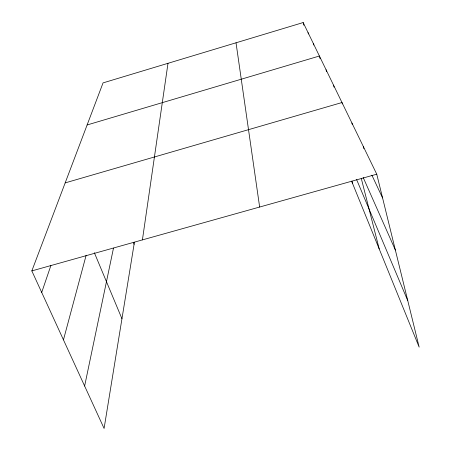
<?xml version="1.0" encoding="UTF-8"?>
<svg xmlns="http://www.w3.org/2000/svg" width="451" height="451" viewBox="0 0 451 451"><rect width="100%" height="100%" fill="white"/><g stroke="black" fill="none" stroke-linecap="round" stroke-linejoin="round"><path stroke-width="0.68" d="M142.415 239.904L167.998 63.303M134.415 242.255L104.085 428.45L31.835 270.904L103.053 82.888L303.168 22.55L376.76 174.199L419.165 347.152L351.673 181.274M84.63 386.028L113.483 248.14M63.456 339.857L86.152 255.243M41.706 292.44L50.907 265.453M87.116 124.966L319.409 56.014L320.114 58.731M65.169 182.897L341.982 102.535L342.332 103.893M31.835 270.904L376.76 174.199M371.878 175.174L382.578 197.916M363.202 177.497L395.364 250.063M356.589 179.532L407.783 300.716M94.349 252.701L121.956 318.739M133.316 242.407L134.077 244.341M303.168 22.55L303.878 25.25M313.434 43.713L313.789 45.061M308.05 32.613L308.405 33.96M351.921 181.155L352.445 183.174M326.067 69.742L326.58 71.715M333.537 85.138L334.056 87.144M361.262 178.365L379.218 248.969M351.91 122.993L352.254 124.341M363.376 146.614L363.878 148.638M236.025 42.794L259.641 207.032"/></g></svg>
